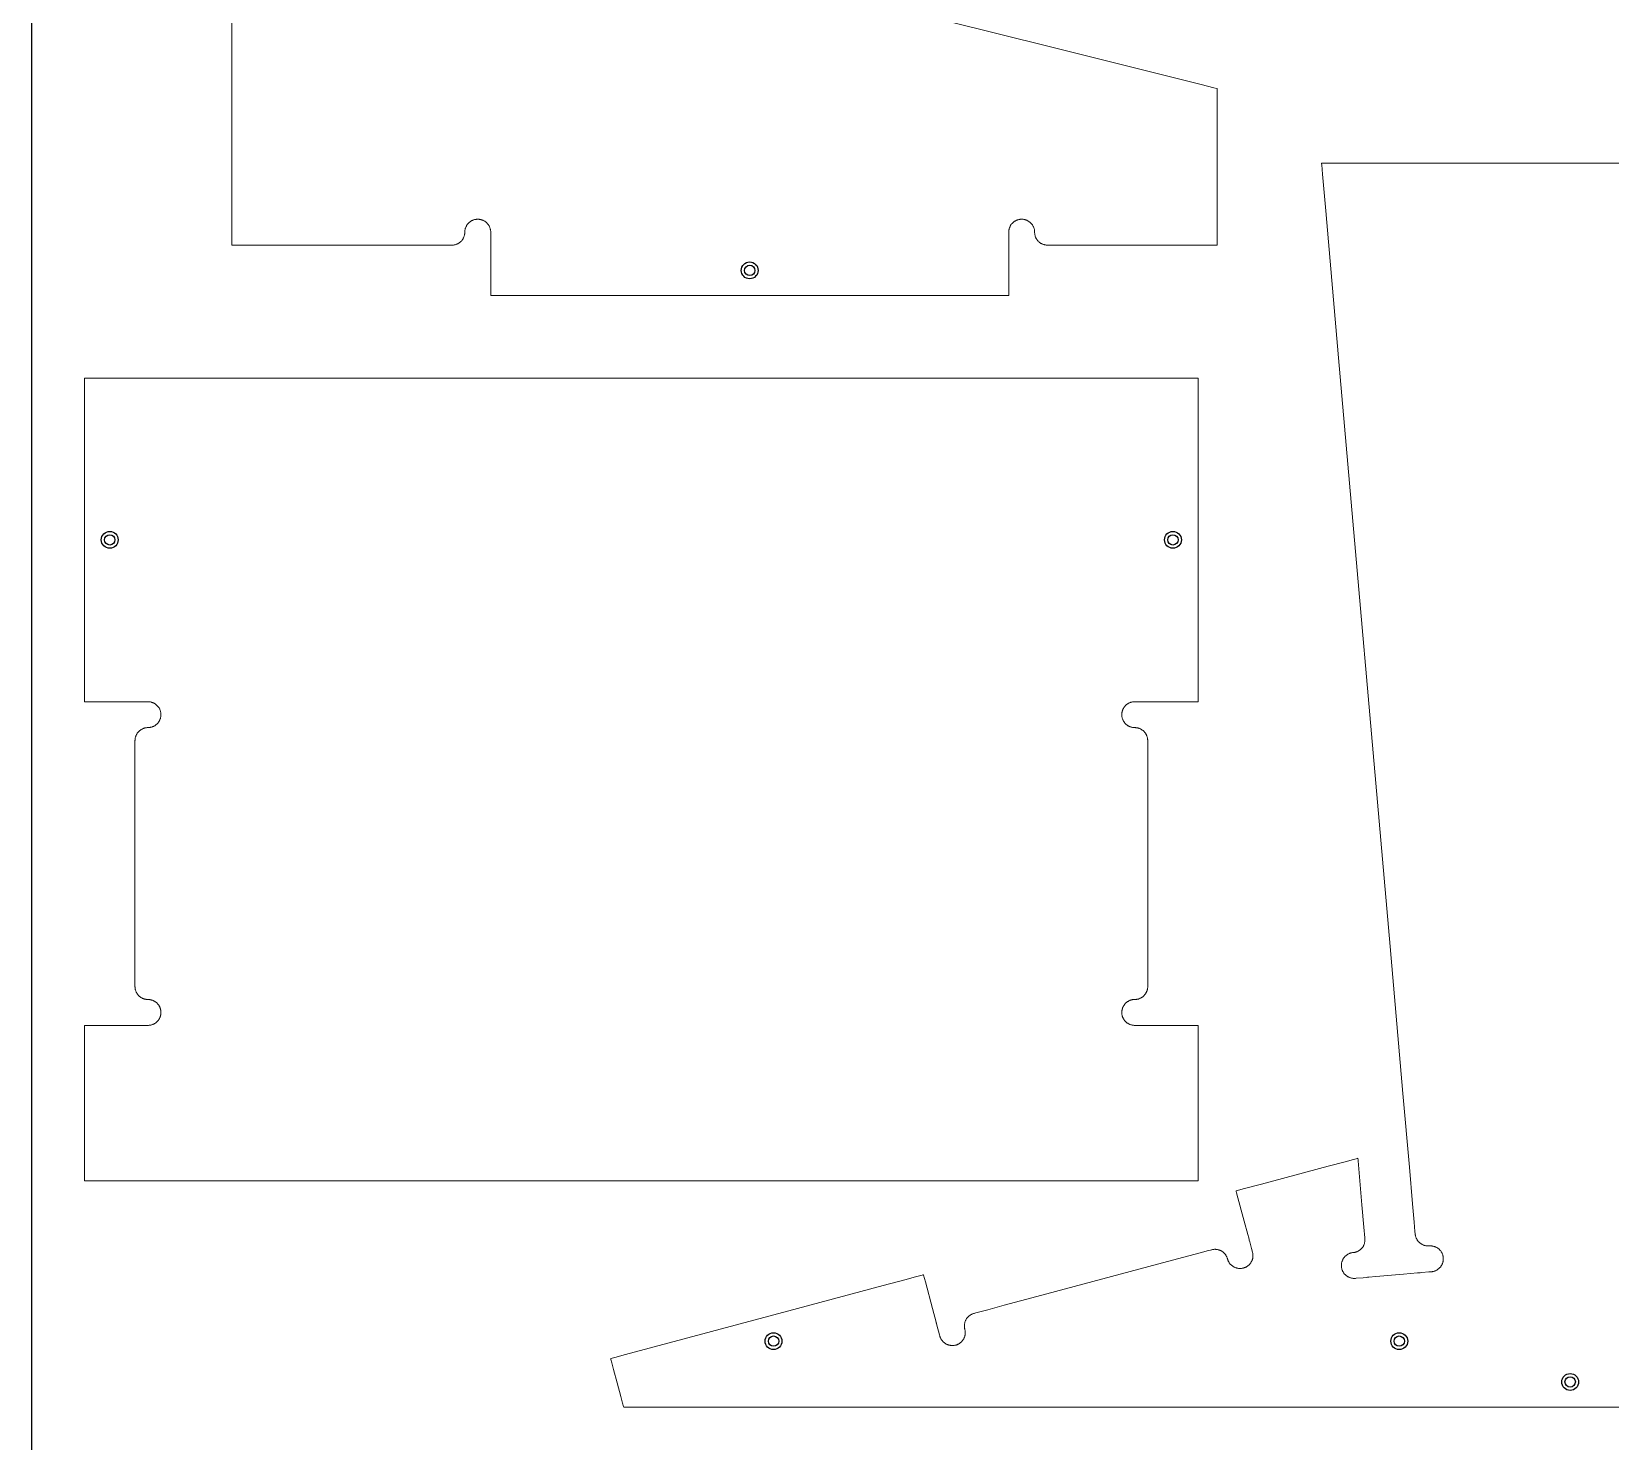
# Model space of a CAD drawing. Header units: inches. Extents: x -48 to 0, y -96 to 0.
# Drawn here: x -48 to -24, y -69.44 to -48 of the extents above; entities that cross this region are included whole.
import ezdxf

# ---------------------------------------------------------------- set-up
doc = ezdxf.new("R2010")
doc.units = ezdxf.units.IN
doc.header["$MEASUREMENT"] = 0
for name, color, linetype in [('Holes .25 in. dowel', 3, 'Continuous'), ('Holes no. 8 screw', 3, 'Continuous'), ('Material Border', 250, 'Continuous'), ('Outside Cut', 1, 'Continuous')]:
    doc.layers.add(name, color=color, linetype=linetype)

msp = doc.modelspace()

# ---------------------------------------------------------------- linework, layer by layer
at = {"layer": 'Holes .25 in. dowel'}
for centre in [(-37.084, -51.631), (-46.812, -55.729), (-30.65, -55.729), (-36.721, -67.912), (-27.21, -67.912), (-24.612, -68.533)]:
    msp.add_circle(centre, 0.128, dxfattribs=at)
at = {"layer": 'Holes no. 8 screw'}
for centre in [(-37.084, -51.631), (-46.812, -55.729), (-30.65, -55.729), (-36.721, -67.912), (-27.21, -67.912), (-24.612, -68.533)]:
    msp.add_circle(centre, 0.0787, dxfattribs=at)
at = {"layer": 'Material Border'}
msp.add_lwpolyline([(0, 0), (-48, 0), (-48, -96), (0, -96), (0, 0)], dxfattribs=at)
at = {"layer": 'Outside Cut', "linetype": 'Continuous', "lineweight": 0}
for points in [[(-38.693, -46.691), (-32.532, -48.228), (-30.992, -48.612), (-30.222, -48.804), (-30.03, -48.853), (-29.981, -48.865), (-29.978, -48.865), (-29.978, -48.865), (-29.977, -48.866), (-29.977, -48.866), (-29.977, -48.866), (-29.977, -48.867), (-29.977, -48.87), (-29.977, -48.875), (-29.977, -48.896), (-29.977, -48.979), (-29.977, -49.643), (-29.977, -50.972), (-29.977, -51.138), (-29.977, -51.221), (-29.977, -51.242), (-29.977, -51.247), (-29.977, -51.247), (-29.977, -51.247), (-29.978, -51.247), (-29.978, -51.247), (-29.98, -51.247), (-29.982, -51.247), (-29.994, -51.247), (-30.039, -51.247), (-30.398, -51.247), (-31.118, -51.247), (-32.556, -51.247), (-32.556, -51.247), (-32.564, -51.247), (-32.571, -51.247), (-32.579, -51.246), (-32.586, -51.245), (-32.594, -51.244), (-32.602, -51.242), (-32.61, -51.24), (-32.618, -51.238), (-32.626, -51.235), (-32.633, -51.232), (-32.641, -51.228), (-32.649, -51.224), (-32.656, -51.22), (-32.663, -51.216), (-32.67, -51.211), (-32.677, -51.206), (-32.684, -51.2), (-32.69, -51.194), (-32.697, -51.188), (-32.703, -51.182), (-32.708, -51.175), (-32.714, -51.169), (-32.719, -51.162), (-32.723, -51.154), (-32.728, -51.147), (-32.732, -51.14), (-32.735, -51.132), (-32.739, -51.124), (-32.742, -51.116), (-32.744, -51.109), (-32.746, -51.101), (-32.748, -51.093), (-32.75, -51.085), (-32.751, -51.077), (-32.752, -51.07), (-32.753, -51.062), (-32.753, -51.055), (-32.753, -51.047), (-32.753, -51.04), (-32.754, -51.032), (-32.755, -51.024), (-32.756, -51.016), (-32.757, -51.009), (-32.759, -51.001), (-32.762, -50.993), (-32.764, -50.985), (-32.767, -50.977), (-32.77, -50.97), (-32.774, -50.962), (-32.778, -50.955), (-32.782, -50.947), (-32.787, -50.94), (-32.792, -50.933), (-32.797, -50.926), (-32.803, -50.92), (-32.809, -50.913), (-32.815, -50.907), (-32.821, -50.901), (-32.828, -50.896), (-32.835, -50.891), (-32.842, -50.886), (-32.849, -50.881), (-32.857, -50.877), (-32.864, -50.873), (-32.872, -50.87), (-32.88, -50.867), (-32.888, -50.864), (-32.895, -50.861), (-32.903, -50.859), (-32.911, -50.858), (-32.919, -50.856), (-32.927, -50.855), (-32.934, -50.854), (-32.942, -50.854), (-32.949, -50.854), (-32.957, -50.854), (-32.964, -50.854), (-32.972, -50.855), (-32.98, -50.856), (-32.988, -50.857), (-32.995, -50.859), (-33.003, -50.861), (-33.011, -50.864), (-33.019, -50.866), (-33.027, -50.869), (-33.034, -50.873), (-33.042, -50.877), (-33.049, -50.881), (-33.057, -50.885), (-33.064, -50.89), (-33.071, -50.895), (-33.077, -50.901), (-33.084, -50.906), (-33.09, -50.912), (-33.096, -50.919), (-33.102, -50.925), (-33.107, -50.932), (-33.112, -50.939), (-33.117, -50.946), (-33.121, -50.954), (-33.125, -50.961), (-33.129, -50.969), (-33.132, -50.977), (-33.135, -50.984), (-33.138, -50.992), (-33.14, -51), (-33.142, -51.008), (-33.143, -51.016), (-33.145, -51.023), (-33.146, -51.031), (-33.146, -51.039), (-33.147, -51.046), (-33.147, -51.05), (-33.147, -51.053), (-33.147, -51.06), (-33.147, -51.074), (-33.147, -51.101), (-33.147, -51.156), (-33.147, -51.211), (-33.147, -51.239), (-33.147, -51.246), (-33.147, -51.247), (-33.147, -51.247), (-33.147, -51.248), (-33.147, -51.249), (-33.147, -51.25), (-33.147, -51.254), (-33.147, -51.267), (-33.147, -51.32), (-33.147, -51.749), (-33.147, -51.963), (-33.147, -51.99), (-33.147, -52.003), (-33.147, -52.01), (-33.147, -52.013), (-33.147, -52.015), (-33.147, -52.015), (-33.147, -52.015), (-33.147, -52.015), (-33.147, -52.015), (-33.149, -52.015), (-33.151, -52.015), (-33.159, -52.015), (-33.708, -52.015), (-34.806, -52.015), (-39.199, -52.015), (-40.297, -52.015), (-40.846, -52.015), (-40.983, -52.015), (-41.018, -52.015), (-41.02, -52.015), (-41.02, -52.015), (-41.021, -52.015), (-41.021, -52.015), (-41.021, -52.015), (-41.021, -52.015), (-41.021, -52.014), (-41.021, -52.012), (-41.021, -52.005), (-41.021, -51.979), (-41.021, -51.765), (-41.021, -51.336), (-41.021, -51.283), (-41.021, -51.256), (-41.021, -51.249), (-41.021, -51.248), (-41.021, -51.247), (-41.021, -51.247), (-41.021, -51.247), (-41.021, -51.246), (-41.021, -51.243), (-41.021, -51.215), (-41.021, -51.16), (-41.021, -51.051), (-41.021, -51.043), (-41.021, -51.034), (-41.022, -51.026), (-41.023, -51.018), (-41.025, -51.01), (-41.027, -51.002), (-41.029, -50.994), (-41.032, -50.986), (-41.034, -50.978), (-41.038, -50.971), (-41.041, -50.963), (-41.045, -50.956), (-41.049, -50.948), (-41.054, -50.941), (-41.058, -50.935), (-41.063, -50.928), (-41.069, -50.922), (-41.074, -50.916), (-41.08, -50.91), (-41.086, -50.905), (-41.092, -50.899), (-41.098, -50.894), (-41.105, -50.889), (-41.112, -50.885), (-41.119, -50.88), (-41.126, -50.876), (-41.133, -50.873), (-41.141, -50.869), (-41.149, -50.866), (-41.157, -50.863), (-41.165, -50.861), (-41.173, -50.859), (-41.181, -50.857), (-41.189, -50.856), (-41.197, -50.855), (-41.205, -50.854), (-41.213, -50.854), (-41.217, -50.854), (-41.221, -50.854), (-41.229, -50.854), (-41.236, -50.855), (-41.244, -50.856), (-41.252, -50.857), (-41.259, -50.858), (-41.267, -50.86), (-41.275, -50.862), (-41.283, -50.865), (-41.291, -50.868), (-41.298, -50.871), (-41.306, -50.875), (-41.313, -50.879), (-41.321, -50.883), (-41.328, -50.888), (-41.335, -50.893), (-41.342, -50.898), (-41.348, -50.904), (-41.355, -50.91), (-41.361, -50.916), (-41.367, -50.922), (-41.372, -50.929), (-41.377, -50.936), (-41.382, -50.943), (-41.387, -50.95), (-41.391, -50.958), (-41.395, -50.965), (-41.398, -50.973), (-41.401, -50.981), (-41.404, -50.988), (-41.407, -50.996), (-41.409, -51.004), (-41.41, -51.012), (-41.412, -51.02), (-41.413, -51.027), (-41.414, -51.035), (-41.414, -51.043), (-41.414, -51.058), (-41.415, -51.065), (-41.416, -51.073), (-41.417, -51.081), (-41.418, -51.088), (-41.42, -51.096), (-41.422, -51.104), (-41.424, -51.112), (-41.427, -51.12), (-41.43, -51.127), (-41.433, -51.135), (-41.437, -51.143), (-41.441, -51.15), (-41.446, -51.157), (-41.451, -51.164), (-41.456, -51.171), (-41.461, -51.178), (-41.467, -51.185), (-41.473, -51.191), (-41.479, -51.197), (-41.486, -51.202), (-41.493, -51.208), (-41.5, -51.213), (-41.507, -51.218), (-41.514, -51.222), (-41.522, -51.226), (-41.529, -51.23), (-41.537, -51.233), (-41.545, -51.236), (-41.553, -51.239), (-41.561, -51.241), (-41.568, -51.243), (-41.576, -51.244), (-41.584, -51.246), (-41.592, -51.246), (-41.599, -51.247), (-41.607, -51.247), (-41.611, -51.247), (-41.611, -51.247), (-41.611, -51.247), (-41.611, -51.247), (-41.611, -51.247), (-41.612, -51.247), (-41.615, -51.247), (-41.63, -51.247), (-41.659, -51.247), (-41.776, -51.247), (-42.009, -51.247), (-42.476, -51.247), (-43.409, -51.247), (-44.343, -51.247), (-44.809, -51.247), (-44.926, -51.247), (-44.955, -51.247), (-44.957, -51.247), (-44.957, -51.247), (-44.958, -51.247), (-44.958, -51.247), (-44.958, -51.246), (-44.958, -51.242), (-44.958, -51.225), (-44.958, -51.192), (-44.958, -51.125), (-44.958, -50.856), (-44.958, -49.783), (-44.958, -41.196)], [(-23.015, -68.917), (-24.177, -68.917), (-28.828, -68.917), (-38.13, -68.917), (-38.711, -68.917), (-38.856, -68.917), (-38.929, -68.917), (-38.965, -68.917), (-38.984, -68.917), (-38.993, -68.917), (-38.997, -68.917), (-38.998, -68.917), (-38.998, -68.917), (-38.998, -68.917), (-39.002, -68.904), (-39.016, -68.853), (-39.043, -68.752), (-39.097, -68.548), (-39.152, -68.344), (-39.179, -68.242), (-39.193, -68.191), (-39.196, -68.179), (-39.197, -68.177), (-39.197, -68.176), (-39.197, -68.176), (-39.197, -68.176), (-39.197, -68.176), (-39.197, -68.176), (-39.195, -68.175), (-39.175, -68.17), (-39.134, -68.159), (-38.971, -68.115), (-36.359, -67.415), (-35.053, -67.065), (-34.727, -66.978), (-34.564, -66.934), (-34.482, -66.912), (-34.462, -66.907), (-34.451, -66.904), (-34.446, -66.903), (-34.444, -66.902), (-34.444, -66.902), (-34.444, -66.902), (-34.444, -66.902), (-34.443, -66.902), (-34.442, -66.909), (-34.414, -67.011), (-34.305, -67.418), (-34.251, -67.622), (-34.247, -67.634), (-34.246, -67.641), (-34.245, -67.642), (-34.245, -67.643), (-34.245, -67.644), (-34.245, -67.644), (-34.245, -67.644), (-34.243, -67.651), (-34.239, -67.664), (-34.232, -67.69), (-34.204, -67.795), (-34.197, -67.821), (-34.194, -67.834), (-34.192, -67.841), (-34.189, -67.848), (-34.187, -67.855), (-34.184, -67.862), (-34.181, -67.869), (-34.177, -67.876), (-34.173, -67.883), (-34.169, -67.89), (-34.164, -67.897), (-34.159, -67.903), (-34.154, -67.91), (-34.149, -67.916), (-34.143, -67.922), (-34.137, -67.928), (-34.13, -67.933), (-34.124, -67.939), (-34.117, -67.944), (-34.11, -67.949), (-34.102, -67.953), (-34.095, -67.957), (-34.087, -67.961), (-34.079, -67.964), (-34.072, -67.968), (-34.063, -67.97), (-34.055, -67.973), (-34.047, -67.975), (-34.039, -67.976), (-34.031, -67.978), (-34.023, -67.979), (-34.015, -67.979), (-34.007, -67.98), (-33.999, -67.979), (-33.991, -67.979), (-33.983, -67.978), (-33.975, -67.977), (-33.968, -67.976), (-33.961, -67.975), (-33.953, -67.973), (-33.946, -67.971), (-33.939, -67.969), (-33.932, -67.966), (-33.925, -67.963), (-33.918, -67.96), (-33.911, -67.956), (-33.904, -67.952), (-33.897, -67.948), (-33.89, -67.944), (-33.884, -67.939), (-33.877, -67.934), (-33.871, -67.928), (-33.865, -67.922), (-33.859, -67.916), (-33.854, -67.91), (-33.848, -67.903), (-33.843, -67.896), (-33.838, -67.889), (-33.834, -67.882), (-33.83, -67.875), (-33.826, -67.867), (-33.822, -67.859), (-33.819, -67.851), (-33.816, -67.843), (-33.814, -67.835), (-33.812, -67.827), (-33.81, -67.819), (-33.809, -67.811), (-33.808, -67.803), (-33.807, -67.794), (-33.807, -67.786), (-33.807, -67.778), (-33.807, -67.77), (-33.808, -67.763), (-33.809, -67.755), (-33.81, -67.748), (-33.812, -67.74), (-33.813, -67.733), (-33.815, -67.726), (-33.817, -67.719), (-33.818, -67.711), (-33.819, -67.704), (-33.82, -67.696), (-33.82, -67.688), (-33.82, -67.68), (-33.82, -67.672), (-33.82, -67.664), (-33.819, -67.656), (-33.818, -67.648), (-33.816, -67.639), (-33.814, -67.631), (-33.812, -67.623), (-33.809, -67.615), (-33.806, -67.607), (-33.803, -67.599), (-33.799, -67.592), (-33.795, -67.584), (-33.791, -67.577), (-33.786, -67.57), (-33.781, -67.563), (-33.776, -67.556), (-33.77, -67.55), (-33.764, -67.543), (-33.758, -67.537), (-33.752, -67.532), (-33.746, -67.527), (-33.739, -67.522), (-33.733, -67.517), (-33.726, -67.513), (-33.719, -67.509), (-33.712, -67.505), (-33.705, -67.502), (-33.698, -67.498), (-33.691, -67.496), (-33.684, -67.493), (-33.676, -67.491), (-33.675, -67.491), (-33.674, -67.491), (-33.674, -67.491), (-33.674, -67.491), (-33.673, -67.49), (-33.671, -67.49), (-33.663, -67.488), (-33.648, -67.484), (-33.586, -67.467), (-33.462, -67.434), (-33.214, -67.367), (-32.717, -67.234), (-30.732, -66.702), (-30.236, -66.569), (-30.112, -66.536), (-30.081, -66.528), (-30.066, -66.524), (-30.062, -66.523), (-30.061, -66.523), (-30.061, -66.522), (-30.057, -66.522), (-30.05, -66.52), (-30.043, -66.519), (-30.035, -66.517), (-30.028, -66.517), (-30.02, -66.516), (-30.012, -66.516), (-30.004, -66.516), (-29.996, -66.517), (-29.988, -66.517), (-29.979, -66.518), (-29.971, -66.52), (-29.963, -66.522), (-29.955, -66.524), (-29.947, -66.527), (-29.939, -66.53), (-29.931, -66.533), (-29.923, -66.536), (-29.916, -66.54), (-29.908, -66.545), (-29.901, -66.549), (-29.894, -66.554), (-29.887, -66.559), (-29.881, -66.565), (-29.875, -66.571), (-29.869, -66.577), (-29.863, -66.583), (-29.858, -66.589), (-29.853, -66.596), (-29.848, -66.602), (-29.844, -66.609), (-29.839, -66.616), (-29.836, -66.623), (-29.832, -66.63), (-29.829, -66.637), (-29.826, -66.644), (-29.824, -66.651), (-29.822, -66.658), (-29.82, -66.665), (-29.817, -66.672), (-29.815, -66.679), (-29.812, -66.687), (-29.809, -66.694), (-29.806, -66.701), (-29.802, -66.708), (-29.798, -66.715), (-29.793, -66.721), (-29.789, -66.728), (-29.784, -66.735), (-29.778, -66.741), (-29.773, -66.747), (-29.767, -66.753), (-29.76, -66.759), (-29.754, -66.764), (-29.747, -66.769), (-29.74, -66.774), (-29.733, -66.779), (-29.726, -66.783), (-29.718, -66.787), (-29.71, -66.791), (-29.702, -66.794), (-29.694, -66.797), (-29.686, -66.8), (-29.678, -66.802), (-29.67, -66.804), (-29.662, -66.805), (-29.654, -66.806), (-29.646, -66.807), (-29.638, -66.808), (-29.63, -66.808), (-29.622, -66.808), (-29.614, -66.807), (-29.606, -66.806), (-29.599, -66.805), (-29.591, -66.804), (-29.584, -66.802), (-29.58, -66.801), (-29.577, -66.8), (-29.569, -66.798), (-29.561, -66.795), (-29.554, -66.792), (-29.547, -66.789), (-29.539, -66.785), (-29.532, -66.781), (-29.525, -66.777), (-29.518, -66.773), (-29.512, -66.768), (-29.505, -66.763), (-29.499, -66.757), (-29.493, -66.752), (-29.487, -66.746), (-29.482, -66.74), (-29.477, -66.734), (-29.472, -66.727), (-29.467, -66.721), (-29.463, -66.714), (-29.459, -66.707), (-29.455, -66.7), (-29.451, -66.693), (-29.448, -66.685), (-29.445, -66.678), (-29.443, -66.67), (-29.44, -66.662), (-29.438, -66.654), (-29.437, -66.646), (-29.436, -66.638), (-29.435, -66.63), (-29.434, -66.622), (-29.434, -66.614), (-29.434, -66.605), (-29.434, -66.597), (-29.435, -66.589), (-29.436, -66.581), (-29.437, -66.573), (-29.439, -66.565), (-29.44, -66.562), (-29.44, -66.56), (-29.441, -66.558), (-29.455, -66.506), (-29.483, -66.401), (-29.49, -66.375), (-29.491, -66.372), (-29.491, -66.37), (-29.491, -66.37), (-29.491, -66.37), (-29.492, -66.369), (-29.492, -66.366), (-29.499, -66.34), (-29.513, -66.289), (-29.567, -66.086), (-29.677, -65.678), (-29.683, -65.653), (-29.687, -65.64), (-29.689, -65.634), (-29.689, -65.63), (-29.69, -65.629), (-29.69, -65.628), (-29.69, -65.628), (-29.69, -65.628), (-29.689, -65.628), (-29.687, -65.627), (-29.56, -65.593), (-29.306, -65.525), (-28.797, -65.389), (-28.289, -65.253), (-28.034, -65.185), (-27.907, -65.15), (-27.843, -65.133), (-27.839, -65.132), (-27.839, -65.132), (-27.838, -65.133), (-27.838, -65.134), (-27.838, -65.139), (-27.837, -65.15), (-27.835, -65.171), (-27.777, -65.841), (-27.747, -66.177), (-27.733, -66.344), (-27.732, -66.349), (-27.732, -66.352), (-27.732, -66.352), (-27.732, -66.352), (-27.732, -66.353), (-27.732, -66.353), (-27.732, -66.355), (-27.731, -66.358), (-27.731, -66.366), (-27.731, -66.373), (-27.731, -66.381), (-27.732, -66.389), (-27.733, -66.396), (-27.734, -66.404), (-27.736, -66.412), (-27.738, -66.42), (-27.74, -66.428), (-27.743, -66.436), (-27.745, -66.444), (-27.749, -66.451), (-27.752, -66.459), (-27.756, -66.466), (-27.761, -66.474), (-27.765, -66.481), (-27.77, -66.488), (-27.776, -66.494), (-27.781, -66.501), (-27.787, -66.507), (-27.793, -66.513), (-27.8, -66.519), (-27.806, -66.524), (-27.813, -66.529), (-27.82, -66.534), (-27.827, -66.539), (-27.834, -66.543), (-27.841, -66.546), (-27.849, -66.55), (-27.856, -66.553), (-27.864, -66.556), (-27.871, -66.558), (-27.879, -66.56), (-27.886, -66.562), (-27.894, -66.563), (-27.901, -66.565), (-27.909, -66.565), (-27.916, -66.566), (-27.923, -66.567), (-27.931, -66.568), (-27.938, -66.57), (-27.946, -66.572), (-27.953, -66.574), (-27.961, -66.577), (-27.968, -66.58), (-27.976, -66.583), (-27.983, -66.586), (-27.99, -66.59), (-27.997, -66.595), (-28.004, -66.599), (-28.011, -66.604), (-28.018, -66.609), (-28.024, -66.615), (-28.031, -66.621), (-28.037, -66.627), (-28.042, -66.633), (-28.048, -66.64), (-28.053, -66.646), (-28.058, -66.653), (-28.062, -66.661), (-28.067, -66.668), (-28.07, -66.675), (-28.074, -66.683), (-28.077, -66.691), (-28.08, -66.699), (-28.083, -66.707), (-28.085, -66.714), (-28.086, -66.722), (-28.088, -66.73), (-28.089, -66.738), (-28.09, -66.746), (-28.09, -66.753), (-28.09, -66.761), (-28.09, -66.769), (-28.09, -66.776), (-28.09, -66.78), (-28.089, -66.784), (-28.088, -66.792), (-28.087, -66.799), (-28.085, -66.807), (-28.083, -66.815), (-28.081, -66.823), (-28.078, -66.831), (-28.075, -66.838), (-28.072, -66.846), (-28.068, -66.853), (-28.064, -66.86), (-28.06, -66.867), (-28.055, -66.874), (-28.05, -66.881), (-28.045, -66.887), (-28.04, -66.893), (-28.034, -66.899), (-28.029, -66.905), (-28.023, -66.91), (-28.017, -66.915), (-28.01, -66.92), (-28.004, -66.925), (-27.997, -66.929), (-27.99, -66.933), (-27.983, -66.937), (-27.976, -66.941), (-27.968, -66.944), (-27.96, -66.947), (-27.953, -66.95), (-27.945, -66.952), (-27.937, -66.954), (-27.929, -66.955), (-27.921, -66.957), (-27.913, -66.958), (-27.904, -66.958), (-27.896, -66.959), (-27.888, -66.959), (-27.88, -66.958), (-27.876, -66.958), (-27.873, -66.958), (-27.866, -66.957), (-27.759, -66.948), (-27.705, -66.943), (-27.691, -66.942), (-27.685, -66.941), (-27.681, -66.941), (-27.68, -66.941), (-27.677, -66.94), (-27.671, -66.94), (-27.565, -66.931), (-27.145, -66.894), (-26.935, -66.876), (-26.922, -66.874), (-26.916, -66.874), (-26.914, -66.874), (-26.907, -66.873), (-26.894, -66.872), (-26.867, -66.87), (-26.759, -66.86), (-26.732, -66.858), (-26.725, -66.857), (-26.722, -66.857), (-26.72, -66.857), (-26.718, -66.857), (-26.71, -66.856), (-26.703, -66.854), (-26.695, -66.853), (-26.687, -66.851), (-26.679, -66.849), (-26.671, -66.846), (-26.664, -66.843), (-26.656, -66.84), (-26.649, -66.837), (-26.641, -66.833), (-26.634, -66.829), (-26.627, -66.824), (-26.621, -66.82), (-26.614, -66.815), (-26.608, -66.809), (-26.602, -66.804), (-26.596, -66.798), (-26.591, -66.793), (-26.585, -66.787), (-26.58, -66.78), (-26.576, -66.774), (-26.571, -66.767), (-26.567, -66.76), (-26.563, -66.753), (-26.559, -66.746), (-26.556, -66.739), (-26.553, -66.731), (-26.55, -66.723), (-26.548, -66.715), (-26.545, -66.707), (-26.544, -66.699), (-26.542, -66.691), (-26.541, -66.683), (-26.54, -66.675), (-26.54, -66.667), (-26.54, -66.659), (-26.54, -66.651), (-26.54, -66.643), (-26.541, -66.636), (-26.542, -66.628), (-26.544, -66.621), (-26.545, -66.614), (-26.547, -66.606), (-26.55, -66.598), (-26.552, -66.591), (-26.555, -66.583), (-26.559, -66.576), (-26.562, -66.569), (-26.566, -66.561), (-26.571, -66.554), (-26.575, -66.547), (-26.58, -66.541), (-26.586, -66.534), (-26.591, -66.528), (-26.597, -66.521), (-26.603, -66.516), (-26.61, -66.51), (-26.617, -66.505), (-26.623, -66.499), (-26.631, -66.495), (-26.638, -66.49), (-26.645, -66.486), (-26.653, -66.482), (-26.66, -66.479), (-26.668, -66.476), (-26.676, -66.473), (-26.684, -66.471), (-26.692, -66.469), (-26.7, -66.467), (-26.708, -66.466), (-26.715, -66.465), (-26.723, -66.464), (-26.731, -66.464), (-26.738, -66.464), (-26.746, -66.464), (-26.753, -66.464), (-26.761, -66.465), (-26.768, -66.465), (-26.776, -66.465), (-26.783, -66.465), (-26.791, -66.464), (-26.799, -66.463), (-26.807, -66.462), (-26.815, -66.46), (-26.822, -66.458), (-26.83, -66.456), (-26.838, -66.453), (-26.846, -66.45), (-26.854, -66.447), (-26.861, -66.443), (-26.869, -66.439), (-26.876, -66.435), (-26.883, -66.43), (-26.89, -66.425), (-26.897, -66.42), (-26.903, -66.414), (-26.909, -66.408), (-26.915, -66.402), (-26.921, -66.396), (-26.926, -66.389), (-26.931, -66.383), (-26.936, -66.376), (-26.94, -66.368), (-26.944, -66.361), (-26.948, -66.354), (-26.952, -66.347), (-26.955, -66.339), (-26.957, -66.332), (-26.96, -66.324), (-26.962, -66.317), (-26.963, -66.309), (-26.965, -66.302), (-26.966, -66.294), (-26.967, -66.287), (-26.967, -66.286), (-26.967, -66.286), (-26.967, -66.286), (-26.967, -66.286), (-26.967, -66.285), (-26.967, -66.284), (-26.967, -66.28), (-26.971, -66.245), (-26.983, -66.105), (-27.007, -65.825), (-27.056, -65.266), (-27.154, -64.148), (-27.35, -61.911), (-28.133, -52.963), (-28.328, -50.726), (-28.377, -50.166), (-28.389, -50.027), (-28.391, -50.009), (-28.392, -50), (-28.392, -50), (-28.391, -50), (-28.39, -50), (-28.389, -50), (-28.377, -50), (-28.352, -50), (-28.254, -50), (-27.86, -50), (-26.285, -50), (-23.136, -50)]]:
    msp.add_lwpolyline(points, dxfattribs=at)
msp.add_lwpolyline([(-31.231, -62.717), (-31.224, -62.717), (-31.217, -62.717), (-31.211, -62.716), (-31.204, -62.716), (-31.197, -62.715), (-31.19, -62.713), (-31.183, -62.712), (-31.176, -62.71), (-31.169, -62.708), (-31.162, -62.705), (-31.155, -62.702), (-31.148, -62.699), (-31.142, -62.696), (-31.135, -62.693), (-31.128, -62.689), (-31.122, -62.685), (-31.116, -62.68), (-31.11, -62.676), (-31.104, -62.671), (-31.098, -62.666), (-31.092, -62.661), (-31.087, -62.655), (-31.082, -62.649), (-31.077, -62.643), (-31.072, -62.637), (-31.068, -62.631), (-31.064, -62.625), (-31.06, -62.618), (-31.056, -62.611), (-31.053, -62.605), (-31.05, -62.598), (-31.047, -62.591), (-31.044, -62.584), (-31.042, -62.577), (-31.04, -62.57), (-31.039, -62.563), (-31.037, -62.556), (-31.036, -62.549), (-31.035, -62.543), (-31.034, -62.536), (-31.034, -62.529), (-31.034, -62.522), (-31.034, -62.521), (-31.034, -62.521), (-31.034, -62.519), (-31.034, -62.515), (-31.034, -62.508), (-31.034, -62.493), (-31.034, -62.436), (-31.034, -62.32), (-31.034, -61.857), (-31.034, -60.004), (-31.034, -59.078), (-31.034, -58.846), (-31.034, -58.788), (-31.034, -58.781), (-31.034, -58.78), (-31.034, -58.78), (-31.034, -58.78), (-31.034, -58.78), (-31.034, -58.78), (-31.034, -58.779), (-31.034, -58.778), (-31.034, -58.771), (-31.035, -58.764), (-31.035, -58.757), (-31.036, -58.75), (-31.037, -58.744), (-31.039, -58.737), (-31.041, -58.73), (-31.043, -58.723), (-31.045, -58.716), (-31.047, -58.709), (-31.05, -58.702), (-31.053, -58.695), (-31.057, -58.689), (-31.06, -58.682), (-31.064, -58.675), (-31.068, -58.669), (-31.073, -58.663), (-31.078, -58.657), (-31.083, -58.651), (-31.088, -58.645), (-31.093, -58.64), (-31.099, -58.634), (-31.105, -58.629), (-31.111, -58.624), (-31.117, -58.62), (-31.123, -58.616), (-31.13, -58.612), (-31.136, -58.608), (-31.143, -58.604), (-31.15, -58.601), (-31.156, -58.598), (-31.163, -58.595), (-31.17, -58.593), (-31.177, -58.591), (-31.184, -58.589), (-31.191, -58.588), (-31.198, -58.586), (-31.205, -58.585), (-31.212, -58.585), (-31.219, -58.584), (-31.225, -58.584), (-31.238, -58.583), (-31.245, -58.583), (-31.252, -58.582), (-31.259, -58.582), (-31.266, -58.58), (-31.273, -58.579), (-31.28, -58.577), (-31.287, -58.576), (-31.294, -58.573), (-31.3, -58.571), (-31.307, -58.568), (-31.314, -58.565), (-31.321, -58.562), (-31.328, -58.558), (-31.334, -58.554), (-31.34, -58.55), (-31.347, -58.546), (-31.353, -58.541), (-31.359, -58.536), (-31.365, -58.531), (-31.37, -58.526), (-31.375, -58.52), (-31.381, -58.514), (-31.385, -58.508), (-31.39, -58.502), (-31.394, -58.496), (-31.399, -58.49), (-31.402, -58.483), (-31.406, -58.476), (-31.409, -58.47), (-31.412, -58.463), (-31.415, -58.456), (-31.417, -58.449), (-31.42, -58.442), (-31.422, -58.435), (-31.423, -58.428), (-31.425, -58.421), (-31.426, -58.414), (-31.426, -58.408), (-31.427, -58.401), (-31.427, -58.394), (-31.428, -58.387), (-31.427, -58.381), (-31.427, -58.374), (-31.427, -58.367), (-31.426, -58.36), (-31.425, -58.354), (-31.423, -58.347), (-31.422, -58.34), (-31.42, -58.333), (-31.418, -58.326), (-31.416, -58.319), (-31.413, -58.312), (-31.41, -58.305), (-31.407, -58.298), (-31.403, -58.292), (-31.399, -58.285), (-31.395, -58.279), (-31.391, -58.272), (-31.386, -58.266), (-31.382, -58.26), (-31.376, -58.254), (-31.371, -58.249), (-31.366, -58.243), (-31.36, -58.238), (-31.354, -58.233), (-31.348, -58.229), (-31.342, -58.224), (-31.335, -58.22), (-31.329, -58.216), (-31.322, -58.212), (-31.315, -58.209), (-31.309, -58.206), (-31.302, -58.203), (-31.295, -58.201), (-31.288, -58.198), (-31.281, -58.196), (-31.274, -58.195), (-31.267, -58.193), (-31.26, -58.192), (-31.253, -58.191), (-31.247, -58.191), (-31.24, -58.19), (-31.233, -58.19), (-31.23, -58.19), (-31.227, -58.19), (-31.215, -58.19), (-31.19, -58.19), (-31.093, -58.19), (-31.044, -58.19), (-31.038, -58.19), (-31.035, -58.19), (-31.034, -58.19), (-31.034, -58.19), (-31.034, -58.19), (-31.034, -58.19), (-31.033, -58.19), (-31.032, -58.19), (-31.026, -58.19), (-30.978, -58.19), (-30.883, -58.19), (-30.503, -58.19), (-30.313, -58.19), (-30.289, -58.19), (-30.277, -58.19), (-30.271, -58.19), (-30.268, -58.19), (-30.267, -58.19), (-30.266, -58.19), (-30.266, -58.19), (-30.266, -58.19), (-30.266, -58.189), (-30.266, -58.185), (-30.266, -57.88), (-30.266, -57.27), (-30.266, -54.833), (-30.266, -53.614), (-30.266, -53.309), (-30.266, -53.271), (-30.266, -53.269), (-30.266, -53.269), (-30.267, -53.269), (-30.268, -53.269), (-30.27, -53.269), (-30.274, -53.269), (-30.29, -53.269), (-30.323, -53.269), (-30.389, -53.269), (-30.651, -53.269), (-31.175, -53.269), (-33.271, -53.269), (-41.657, -53.269), (-45.85, -53.269), (-46.898, -53.269), (-47.16, -53.269), (-47.193, -53.269), (-47.195, -53.269), (-47.195, -53.269), (-47.195, -53.269), (-47.195, -53.269), (-47.195, -53.27), (-47.195, -53.273), (-47.195, -53.277), (-47.195, -53.296), (-47.195, -53.335), (-47.195, -53.487), (-47.195, -54.096), (-47.195, -56.534), (-47.195, -57.753), (-47.195, -58.058), (-47.195, -58.134), (-47.195, -58.172), (-47.195, -58.181), (-47.195, -58.186), (-47.195, -58.188), (-47.195, -58.19), (-47.195, -58.19), (-47.195, -58.19), (-47.195, -58.19), (-47.192, -58.19), (-47.168, -58.19), (-47.073, -58.19), (-46.693, -58.19), (-46.503, -58.19), (-46.455, -58.19), (-46.432, -58.19), (-46.429, -58.19), (-46.428, -58.19), (-46.428, -58.19), (-46.427, -58.19), (-46.427, -58.19), (-46.426, -58.19), (-46.423, -58.19), (-46.398, -58.19), (-46.301, -58.19), (-46.252, -58.19), (-46.24, -58.19), (-46.234, -58.19), (-46.231, -58.19), (-46.227, -58.19), (-46.22, -58.19), (-46.213, -58.191), (-46.205, -58.192), (-46.198, -58.193), (-46.191, -58.194), (-46.184, -58.196), (-46.177, -58.197), (-46.17, -58.2), (-46.163, -58.202), (-46.156, -58.205), (-46.149, -58.208), (-46.142, -58.211), (-46.136, -58.214), (-46.129, -58.218), (-46.123, -58.222), (-46.117, -58.226), (-46.111, -58.23), (-46.105, -58.235), (-46.1, -58.24), (-46.095, -58.245), (-46.09, -58.25), (-46.085, -58.255), (-46.08, -58.26), (-46.075, -58.266), (-46.071, -58.272), (-46.067, -58.278), (-46.063, -58.284), (-46.059, -58.29), (-46.056, -58.297), (-46.052, -58.303), (-46.049, -58.31), (-46.047, -58.317), (-46.044, -58.324), (-46.042, -58.331), (-46.04, -58.338), (-46.038, -58.345), (-46.037, -58.353), (-46.036, -58.36), (-46.035, -58.367), (-46.034, -58.374), (-46.034, -58.381), (-46.034, -58.385), (-46.034, -58.387), (-46.034, -58.388), (-46.034, -58.395), (-46.034, -58.402), (-46.035, -58.409), (-46.036, -58.416), (-46.037, -58.422), (-46.039, -58.429), (-46.04, -58.436), (-46.042, -58.443), (-46.044, -58.45), (-46.047, -58.457), (-46.05, -58.464), (-46.053, -58.471), (-46.056, -58.478), (-46.06, -58.484), (-46.064, -58.491), (-46.068, -58.497), (-46.072, -58.503), (-46.077, -58.509), (-46.082, -58.515), (-46.087, -58.521), (-46.092, -58.527), (-46.098, -58.532), (-46.104, -58.537), (-46.11, -58.542), (-46.116, -58.547), (-46.122, -58.551), (-46.128, -58.555), (-46.135, -58.559), (-46.142, -58.562), (-46.148, -58.566), (-46.155, -58.569), (-46.162, -58.571), (-46.169, -58.574), (-46.176, -58.576), (-46.183, -58.578), (-46.19, -58.579), (-46.197, -58.581), (-46.204, -58.582), (-46.211, -58.583), (-46.217, -58.583), (-46.224, -58.583), (-46.231, -58.584), (-46.237, -58.584), (-46.244, -58.584), (-46.251, -58.585), (-46.258, -58.585), (-46.265, -58.587), (-46.272, -58.588), (-46.278, -58.589), (-46.285, -58.591), (-46.292, -58.593), (-46.299, -58.596), (-46.306, -58.599), (-46.313, -58.602), (-46.32, -58.605), (-46.326, -58.608), (-46.333, -58.612), (-46.339, -58.616), (-46.346, -58.621), (-46.352, -58.625), (-46.358, -58.63), (-46.364, -58.635), (-46.369, -58.641), (-46.375, -58.646), (-46.38, -58.652), (-46.385, -58.658), (-46.389, -58.664), (-46.394, -58.67), (-46.398, -58.676), (-46.402, -58.683), (-46.405, -58.69), (-46.409, -58.696), (-46.412, -58.703), (-46.415, -58.71), (-46.417, -58.717), (-46.419, -58.724), (-46.421, -58.731), (-46.423, -58.738), (-46.424, -58.745), (-46.425, -58.752), (-46.426, -58.759), (-46.427, -58.765), (-46.427, -58.772), (-46.428, -58.779), (-46.428, -58.78), (-46.428, -58.78), (-46.428, -58.782), (-46.428, -58.786), (-46.428, -58.793), (-46.428, -58.808), (-46.428, -58.865), (-46.428, -58.981), (-46.428, -59.444), (-46.428, -61.297), (-46.428, -62.223), (-46.428, -62.455), (-46.428, -62.513), (-46.428, -62.52), (-46.428, -62.521), (-46.428, -62.521), (-46.428, -62.521), (-46.428, -62.521), (-46.428, -62.521), (-46.428, -62.521), (-46.428, -62.522), (-46.428, -62.523), (-46.427, -62.53), (-46.427, -62.537), (-46.426, -62.544), (-46.425, -62.551), (-46.424, -62.557), (-46.423, -62.564), (-46.421, -62.571), (-46.419, -62.578), (-46.417, -62.585), (-46.414, -62.592), (-46.411, -62.599), (-46.408, -62.606), (-46.405, -62.613), (-46.401, -62.619), (-46.397, -62.626), (-46.393, -62.632), (-46.389, -62.638), (-46.384, -62.644), (-46.379, -62.65), (-46.374, -62.656), (-46.368, -62.661), (-46.363, -62.667), (-46.357, -62.672), (-46.351, -62.677), (-46.345, -62.681), (-46.338, -62.685), (-46.332, -62.689), (-46.325, -62.693), (-46.319, -62.697), (-46.312, -62.7), (-46.305, -62.703), (-46.298, -62.706), (-46.291, -62.708), (-46.284, -62.71), (-46.277, -62.712), (-46.27, -62.713), (-46.263, -62.715), (-46.257, -62.716), (-46.25, -62.717), (-46.243, -62.717), (-46.236, -62.717), (-46.223, -62.718), (-46.216, -62.718), (-46.209, -62.719), (-46.203, -62.719), (-46.196, -62.721), (-46.189, -62.722), (-46.182, -62.724), (-46.175, -62.726), (-46.168, -62.728), (-46.161, -62.73), (-46.154, -62.733), (-46.147, -62.736), (-46.141, -62.739), (-46.134, -62.743), (-46.127, -62.747), (-46.121, -62.751), (-46.115, -62.755), (-46.109, -62.76), (-46.103, -62.765), (-46.097, -62.77), (-46.091, -62.775), (-46.086, -62.781), (-46.081, -62.787), (-46.076, -62.793), (-46.071, -62.799), (-46.067, -62.805), (-46.063, -62.811), (-46.059, -62.818), (-46.056, -62.825), (-46.052, -62.831), (-46.049, -62.838), (-46.046, -62.845), (-46.044, -62.852), (-46.042, -62.859), (-46.04, -62.866), (-46.038, -62.873), (-46.037, -62.88), (-46.036, -62.887), (-46.035, -62.894), (-46.034, -62.9), (-46.034, -62.907), (-46.034, -62.914), (-46.034, -62.921), (-46.034, -62.928), (-46.035, -62.935), (-46.036, -62.942), (-46.037, -62.95), (-46.039, -62.957), (-46.04, -62.964), (-46.042, -62.971), (-46.045, -62.978), (-46.047, -62.985), (-46.05, -62.992), (-46.053, -62.999), (-46.056, -63.005), (-46.06, -63.012), (-46.063, -63.018), (-46.067, -63.024), (-46.072, -63.03), (-46.076, -63.036), (-46.081, -63.042), (-46.085, -63.047), (-46.09, -63.052), (-46.095, -63.057), (-46.101, -63.062), (-46.106, -63.067), (-46.112, -63.071), (-46.118, -63.076), (-46.124, -63.08), (-46.13, -63.084), (-46.137, -63.087), (-46.143, -63.091), (-46.15, -63.094), (-46.157, -63.097), (-46.164, -63.099), (-46.171, -63.102), (-46.178, -63.104), (-46.185, -63.106), (-46.192, -63.107), (-46.199, -63.109), (-46.207, -63.11), (-46.214, -63.11), (-46.221, -63.111), (-46.228, -63.111), (-46.23, -63.111), (-46.231, -63.111), (-46.232, -63.111), (-46.235, -63.111), (-46.247, -63.111), (-46.271, -63.111), (-46.369, -63.111), (-46.417, -63.111), (-46.424, -63.111), (-46.427, -63.111), (-46.427, -63.111), (-46.428, -63.111), (-46.428, -63.111), (-46.428, -63.111), (-46.428, -63.111), (-46.43, -63.111), (-46.436, -63.111), (-46.483, -63.111), (-46.578, -63.111), (-46.958, -63.111), (-47.149, -63.111), (-47.172, -63.111), (-47.184, -63.111), (-47.19, -63.111), (-47.193, -63.111), (-47.195, -63.111), (-47.195, -63.111), (-47.195, -63.111), (-47.195, -63.111), (-47.195, -63.111), (-47.195, -63.114), (-47.195, -63.26), (-47.195, -63.553), (-47.195, -64.723), (-47.195, -65.308), (-47.195, -65.454), (-47.195, -65.472), (-47.195, -65.473), (-47.187, -65.473), (-47.171, -65.473), (-47.138, -65.473), (-47.072, -65.473), (-46.81, -65.473), (-46.286, -65.473), (-44.19, -65.473), (-35.804, -65.473), (-31.611, -65.473), (-30.563, -65.473), (-30.301, -65.473), (-30.268, -65.473), (-30.266, -65.473), (-30.266, -65.473), (-30.266, -65.473), (-30.266, -65.473), (-30.266, -65.473), (-30.266, -65.471), (-30.266, -65.469), (-30.266, -65.46), (-30.266, -65.442), (-30.266, -65.369), (-30.266, -65.076), (-30.266, -63.906), (-30.266, -63.321), (-30.266, -63.175), (-30.266, -63.138), (-30.266, -63.12), (-30.266, -63.115), (-30.266, -63.113), (-30.266, -63.112), (-30.266, -63.111), (-30.266, -63.111), (-30.269, -63.111), (-30.293, -63.111), (-30.388, -63.111), (-30.768, -63.111), (-30.959, -63.111), (-31.006, -63.111), (-31.03, -63.111), (-31.033, -63.111), (-31.034, -63.111), (-31.034, -63.111), (-31.034, -63.111), (-31.034, -63.111), (-31.036, -63.111), (-31.039, -63.111), (-31.063, -63.111), (-31.161, -63.111), (-31.21, -63.111), (-31.222, -63.111), (-31.228, -63.111), (-31.231, -63.111), (-31.235, -63.111), (-31.242, -63.111), (-31.249, -63.11), (-31.256, -63.109), (-31.263, -63.108), (-31.271, -63.107), (-31.278, -63.105), (-31.285, -63.104), (-31.292, -63.101), (-31.299, -63.099), (-31.306, -63.096), (-31.313, -63.093), (-31.319, -63.09), (-31.326, -63.087), (-31.332, -63.083), (-31.338, -63.079), (-31.345, -63.075), (-31.35, -63.071), (-31.356, -63.066), (-31.362, -63.061), (-31.367, -63.057), (-31.372, -63.051), (-31.377, -63.046), (-31.382, -63.041), (-31.386, -63.035), (-31.391, -63.029), (-31.395, -63.023), (-31.399, -63.017), (-31.402, -63.011), (-31.406, -63.004), (-31.409, -62.998), (-31.412, -62.991), (-31.415, -62.984), (-31.417, -62.977), (-31.42, -62.97), (-31.422, -62.963), (-31.423, -62.956), (-31.425, -62.948), (-31.426, -62.941), (-31.427, -62.934), (-31.427, -62.927), (-31.428, -62.92), (-31.428, -62.916), (-31.428, -62.914), (-31.428, -62.913), (-31.427, -62.906), (-31.427, -62.899), (-31.426, -62.892), (-31.425, -62.886), (-31.424, -62.879), (-31.423, -62.872), (-31.421, -62.865), (-31.419, -62.858), (-31.417, -62.851), (-31.415, -62.844), (-31.412, -62.837), (-31.409, -62.83), (-31.405, -62.824), (-31.402, -62.817), (-31.398, -62.81), (-31.394, -62.804), (-31.389, -62.798), (-31.385, -62.792), (-31.38, -62.786), (-31.375, -62.78), (-31.369, -62.774), (-31.364, -62.769), (-31.358, -62.764), (-31.352, -62.759), (-31.346, -62.755), (-31.339, -62.75), (-31.333, -62.746), (-31.326, -62.742), (-31.32, -62.739), (-31.313, -62.735), (-31.306, -62.732), (-31.299, -62.73), (-31.292, -62.727), (-31.285, -62.725), (-31.278, -62.723), (-31.272, -62.722), (-31.265, -62.72), (-31.258, -62.719), (-31.251, -62.718), (-31.244, -62.718), (-31.237, -62.718), (-31.231, -62.717)], close=True, dxfattribs=at)

doc.saveas('drawing.dxf')
